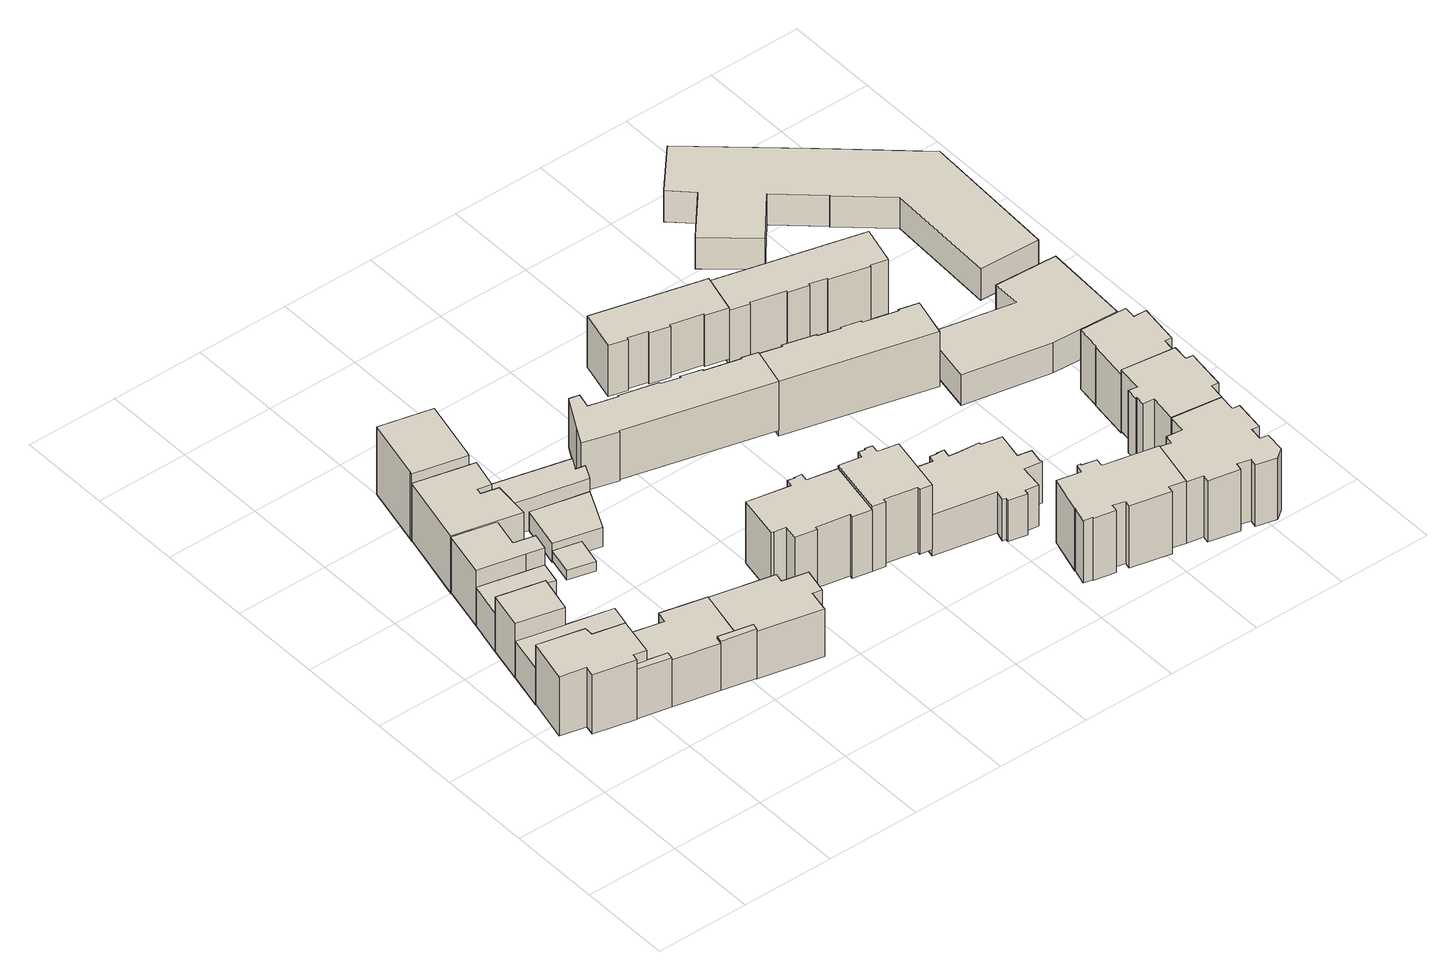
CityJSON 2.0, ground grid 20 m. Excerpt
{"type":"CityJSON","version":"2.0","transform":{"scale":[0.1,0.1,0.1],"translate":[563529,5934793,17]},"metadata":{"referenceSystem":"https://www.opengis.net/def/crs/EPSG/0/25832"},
"CityObjects":{
"building1":{"type":"Building","attributes":{"Gemeindeschluessel":"02100110","Geometrietyp2DReferenz":"3000","BezugspunktDach":"2000","function":"31001_1010","measuredHeight":15.44,"storeysAboveGround":5},"address":[{"country":"Germany","locality":"Hamburg","thoroughfareNumber":"142","thoroughfareName":"Bernstorffstraße","postcode":"22767"}],"geometry":[{"type":"Solid","lod":"1","boundaries":[[[[0,1,2,3,4,5,6,7,8,9]],[[10,11,12,13,14,15,16,17,18,19]],[[8,10,19,9]],[[7,11,10,8]],[[6,12,11,7]],[[5,13,12,6]],[[4,14,13,5]],[[3,15,14,4]],[[2,16,15,3]],[[1,17,16,2]],[[0,18,17,1]],[[9,19,18,0]]]]}]},
"building2":{"type":"Building","attributes":{"Gemeindeschluessel":"02100110","Geometrietyp2DReferenz":"3000","BezugspunktDach":"2000","function":"51009_1610","measuredHeight":11.86},"address":[{"country":"Germany","locality":"Hamburg","postcode":"22767"}],"geometry":[{"type":"Solid","lod":"1","boundaries":[[[[20,21,22,23]],[[24,25,26,27]],[[22,24,27,23]],[[21,25,24,22]],[[20,26,25,21]],[[23,27,26,20]]]]}]},
"building3":{"type":"Building","attributes":{"Gemeindeschluessel":"02100110","Geometrietyp2DReferenz":"3000","BezugspunktDach":"2000","function":"31001_1120","measuredHeight":14.1,"storeysAboveGround":3},"address":[{"country":"Germany","locality":"Hamburg","thoroughfareNumber":"148","thoroughfareName":"Bernstorffstraße","postcode":"22767"}],"geometry":[{"type":"Solid","lod":"1","boundaries":[[[[28,29,30,31]],[[32,33,34,35]],[[30,32,35,31]],[[29,33,32,30]],[[28,34,33,29]],[[31,35,34,28]]]]}]},
"building4":{"type":"Building","attributes":{"Gemeindeschluessel":"02100110","Geometrietyp2DReferenz":"3000","BezugspunktDach":"2000","function":"31001_1120","measuredHeight":14.28,"storeysAboveGround":3},"address":[{"country":"Germany","locality":"Hamburg","thoroughfareNumber":"144","thoroughfareName":"Bernstorffstraße","postcode":"22767"}],"geometry":[{"type":"Solid","lod":"1","boundaries":[[[[36,37,38,39,40,41,42]],[[43,44,45,46,47,48,49]],[[41,43,49,42]],[[40,44,43,41]],[[39,45,44,40]],[[38,46,45,39]],[[37,47,46,38]],[[36,48,47,37]],[[42,49,48,36]]]]}]},
"building5":{"type":"Building","attributes":{"Gemeindeschluessel":"02100110","Geometrietyp2DReferenz":"3000","BezugspunktDach":"2000","function":"31001_1010","measuredHeight":14.46,"storeysAboveGround":3},"address":[{"country":"Germany","locality":"Hamburg","thoroughfareNumber":"150","thoroughfareName":"Bernstorffstraße","postcode":"22767"}],"geometry":[{"type":"Solid","lod":"1","boundaries":[[[[50,51,52,53,54,55,56]],[[57,58,59,60,61,62,63]],[[55,57,63,56]],[[54,58,57,55]],[[53,59,58,54]],[[52,60,59,53]],[[51,61,60,52]],[[50,62,61,51]],[[56,63,62,50]]]]}]},
"building6":{"type":"Building","attributes":{"Gemeindeschluessel":"02100110","Geometrietyp2DReferenz":"3000","BezugspunktDach":"2000","function":"31001_1010","measuredHeight":13.98,"storeysAboveGround":3},"address":[{"country":"Germany","locality":"Hamburg","thoroughfareNumber":"152","thoroughfareName":"Bernstorffstraße","postcode":"22767"}],"geometry":[{"type":"Solid","lod":"1","boundaries":[[[[52,64,65,66,67,54,53]],[[68,69,70,71,72,73,74]],[[54,68,74,53]],[[67,69,68,54]],[[66,70,69,67]],[[65,71,70,66]],[[64,72,71,65]],[[52,73,72,64]],[[53,74,73,52]]]]}]},
"building7":{"type":"Building","attributes":{"Gemeindeschluessel":"02100110","Geometrietyp2DReferenz":"3000","BezugspunktDach":"2000","function":"31001_1010","measuredHeight":11.94,"storeysAboveGround":5},"address":[{"country":"Germany","locality":"Hamburg","thoroughfareNumber":"142a","thoroughfareName":"Bernstorffstraße","postcode":"22767"}],"geometry":[{"type":"Solid","lod":"1","boundaries":[[[[75,76,20,23,77,78,79,80,81,82]],[[83,84,85,86,87,88,89,90,91,92]],[[81,83,92,82]],[[80,84,83,81]],[[79,85,84,80]],[[78,86,85,79]],[[77,87,86,78]],[[23,88,87,77]],[[20,89,88,23]],[[76,90,89,20]],[[75,91,90,76]],[[82,92,91,75]]]]}]},
"building8":{"type":"Building","attributes":{"Gemeindeschluessel":"02100110","Geometrietyp2DReferenz":"3000","BezugspunktDach":"2000","function":"51009_1610","measuredHeight":11.82},"address":[{"country":"Germany","locality":"Hamburg","postcode":"22767"}],"geometry":[{"type":"Solid","lod":"1","boundaries":[[[[93,76,75,94]],[[95,96,97,98]],[[75,95,98,94]],[[76,96,95,75]],[[93,97,96,76]],[[94,98,97,93]]]]}]},
"building9":{"type":"Building","attributes":{"Gemeindeschluessel":"02100110","Geometrietyp2DReferenz":"3000","BezugspunktDach":"2000","function":"31001_1010","measuredHeight":15.49,"storeysAboveGround":3},"address":[{"country":"Germany","locality":"Hamburg","thoroughfareNumber":"154","thoroughfareName":"Bernstorffstraße","postcode":"22767"}],"geometry":[{"type":"Solid","lod":"1","boundaries":[[[[99,100,101,102,103,104,105,106,107,108]],[[109,110,111,112,113,114,115,116,117,118]],[[107,109,118,108]],[[106,110,109,107]],[[105,111,110,106]],[[104,112,111,105]],[[103,113,112,104]],[[102,114,113,103]],[[101,115,114,102]],[[100,116,115,101]],[[99,117,116,100]],[[108,118,117,99]]]]}]},
"building10":{"type":"Building","attributes":{"Gemeindeschluessel":"02100110","Geometrietyp2DReferenz":"3000","BezugspunktDach":"2000","function":"31001_1010","measuredHeight":17.64,"storeysAboveGround":4},"address":[{"country":"Germany","locality":"Hamburg","thoroughfareNumber":"158","thoroughfareName":"Bernstorffstraße","postcode":"22767"}],"geometry":[{"type":"Solid","lod":"1","boundaries":[[[[119,120,121,122,123,124]],[[125,126,127,128,129,130]],[[123,125,130,124]],[[122,126,125,123]],[[121,127,126,122]],[[120,128,127,121]],[[119,129,128,120]],[[124,130,129,119]]]]}]},
"building11":{"type":"Building","attributes":{"Gemeindeschluessel":"02100110","Geometrietyp2DReferenz":"3000","BezugspunktDach":"2000","function":"31001_2460","measuredHeight":2.31,"storeysAboveGround":1},"address":[{"country":"Germany","locality":"Hamburg","thoroughfareName":"Bernstorffstraße","postcode":"22767"}],"geometry":[{"type":"Solid","lod":"1","boundaries":[[[[131,132,133,134]],[[135,136,137,138]],[[133,135,138,134]],[[132,136,135,133]],[[131,137,136,132]],[[134,138,137,131]]]]}]},
"building12":{"type":"Building","attributes":{"Gemeindeschluessel":"02100110","Geometrietyp2DReferenz":"3000","BezugspunktDach":"2000","function":"31001_1010","measuredHeight":11.36,"storeysAboveGround":5},"address":[{"country":"Germany","locality":"Hamburg","thoroughfareNumber":"142b","thoroughfareName":"Bernstorffstraße","postcode":"22767"}],"geometry":[{"type":"Solid","lod":"1","boundaries":[[[[139,140,141,142,143,144,145,146,147,148]],[[149,150,151,152,153,154,155,156,157,158]],[[147,149,158,148]],[[146,150,149,147]],[[145,151,150,146]],[[144,152,151,145]],[[143,153,152,144]],[[142,154,153,143]],[[141,155,154,142]],[[140,156,155,141]],[[139,157,156,140]],[[148,158,157,139]]]]}]},
"building13":{"type":"Building","attributes":{"Gemeindeschluessel":"02100110","Geometrietyp2DReferenz":"3000","BezugspunktDach":"2000","function":"51009_1610","measuredHeight":5.37},"address":[{"country":"Germany","locality":"Hamburg","postcode":"22767"}],"geometry":[{"type":"Solid","lod":"1","boundaries":[[[[159,160,161,162]],[[163,164,165,166]],[[161,163,166,162]],[[160,164,163,161]],[[159,165,164,160]],[[162,166,165,159]]]]}]},
"building14":{"type":"Building","attributes":{"Gemeindeschluessel":"02100110","Geometrietyp2DReferenz":"3000","BezugspunktDach":"2000","function":"31001_2010","measuredHeight":7.77,"storeysAboveGround":2},"address":[{"country":"Germany","locality":"Hamburg","thoroughfareName":"Bernstorffstraße","postcode":"22767"}],"geometry":[{"type":"Solid","lod":"1","boundaries":[[[[167,168,169,170,171,172,173,161,174]],[[175,176,177,178,179,180,181,182,183]],[[161,175,183,174]],[[173,176,175,161]],[[172,177,176,173]],[[171,178,177,172]],[[170,179,178,171]],[[169,180,179,170]],[[168,181,180,169]],[[167,182,181,168]],[[174,183,182,167]]]]}]},
"building15":{"type":"Building","attributes":{"Gemeindeschluessel":"02100110","Geometrietyp2DReferenz":"3000","BezugspunktDach":"2000","function":"31001_1010","measuredHeight":15.82,"storeysAboveGround":5},"address":[{"country":"Germany","locality":"Hamburg","thoroughfareNumber":"77c","thoroughfareName":"Lerchenstraße","postcode":"22767"}],"geometry":[{"type":"Solid","lod":"1","boundaries":[[[[184,185,186,187,188,189,190,191,192,193,194,195,196,197,198,199,200,201]],[[202,203,204,205,206,207,208,209,210,211,212,213,214,215,216,217,218,219]],[[200,202,219,201]],[[199,203,202,200]],[[198,204,203,199]],[[197,205,204,198]],[[196,206,205,197]],[[195,207,206,196]],[[194,208,207,195]],[[193,209,208,194]],[[192,210,209,193]],[[191,211,210,192]],[[190,212,211,191]],[[189,213,212,190]],[[188,214,213,189]],[[187,215,214,188]],[[186,216,215,187]],[[185,217,216,186]],[[184,218,217,185]],[[201,219,218,184]]]]}]},
"building16":{"type":"Building","attributes":{"Gemeindeschluessel":"02100110","Geometrietyp2DReferenz":"3000","BezugspunktDach":"2000","function":"31001_1010","measuredHeight":13.99,"storeysAboveGround":3},"address":[{"country":"Germany","locality":"Hamburg","thoroughfareNumber":"160k","thoroughfareName":"Bernstorffstraße","postcode":"22767"}],"geometry":[{"type":"Solid","lod":"1","boundaries":[[[[220,221,222,223,224,225,226,227,228,229,230,231,232,233,234,235,236,237,238,239,240]],[[241,242,243,244,245,246,247,248,249,250,251,252,253,254,255,256,257,258,259,260,261]],[[239,241,261,240]],[[238,242,241,239]],[[237,243,242,238]],[[236,244,243,237]],[[235,245,244,236]],[[234,246,245,235]],[[233,247,246,234]],[[232,248,247,233]],[[231,249,248,232]],[[230,250,249,231]],[[229,251,250,230]],[[228,252,251,229]],[[227,253,252,228]],[[226,254,253,227]],[[225,255,254,226]],[[224,256,255,225]],[[223,257,256,224]],[[222,258,257,223]],[[221,259,258,222]],[[220,260,259,221]],[[240,261,260,220]]]]}]},
"building17":{"type":"Building","attributes":{"Gemeindeschluessel":"02100110","Geometrietyp2DReferenz":"3000","BezugspunktDach":"2000","function":"31001_1010","measuredHeight":15.66,"storeysAboveGround":5},"address":[{"country":"Germany","locality":"Hamburg","thoroughfareNumber":"77b","thoroughfareName":"Lerchenstraße","postcode":"22767"}],"geometry":[{"type":"Solid","lod":"1","boundaries":[[[[200,262,263,264,265,266,267,268,269,270,271,272,273,201]],[[274,275,276,277,278,279,280,281,282,283,284,285,286,287]],[[273,274,287,201]],[[272,275,274,273]],[[271,276,275,272]],[[270,277,276,271]],[[269,278,277,270]],[[268,279,278,269]],[[267,280,279,268]],[[266,281,280,267]],[[265,282,281,266]],[[264,283,282,265]],[[263,284,283,264]],[[262,285,284,263]],[[200,286,285,262]],[[201,287,286,200]]]]}]},
"building18":{"type":"Building","attributes":{"Gemeindeschluessel":"02100110","Geometrietyp2DReferenz":"3000","BezugspunktDach":"2000","function":"31001_1010","measuredHeight":18.4,"storeysAboveGround":5},"address":[{"country":"Germany","locality":"Hamburg","thoroughfareNumber":"77a","thoroughfareName":"Lerchenstraße","postcode":"22767"}],"geometry":[{"type":"Solid","lod":"1","boundaries":[[[[288,289,290,291,292,293,294,295,296,297,298,299,300,301,302,303,304,305,306,307,308,309,310,311,312,313]],[[314,315,316,317,318,319,320,321,322,323,324,325,326,327,328,329,330,331,332,333,334,335,336,337,338,339]],[[312,314,339,313]],[[311,315,314,312]],[[310,316,315,311]],[[309,317,316,310]],[[308,318,317,309]],[[307,319,318,308]],[[306,320,319,307]],[[305,321,320,306]],[[304,322,321,305]],[[303,323,322,304]],[[302,324,323,303]],[[301,325,324,302]],[[300,326,325,301]],[[299,327,326,300]],[[298,328,327,299]],[[297,329,328,298]],[[296,330,329,297]],[[295,331,330,296]],[[294,332,331,295]],[[293,333,332,294]],[[292,334,333,293]],[[291,335,334,292]],[[290,336,335,291]],[[289,337,336,290]],[[288,338,337,289]],[[313,339,338,288]]]]}]},
"building19":{"type":"Building","attributes":{"Gemeindeschluessel":"02100110","Geometrietyp2DReferenz":"3000","BezugspunktDach":"2000","function":"31001_1010","measuredHeight":13.33,"storeysAboveGround":3},"address":[{"country":"Germany","locality":"Hamburg","thoroughfareNumber":"160c","thoroughfareName":"Bernstorffstraße","postcode":"22767"}],"geometry":[{"type":"Solid","lod":"1","boundaries":[[[[340,341,342,343,344,345,346,347,348,349,350,351]],[[352,353,354,355,356,357,358,359,360,361,362,363]],[[350,352,363,351]],[[349,353,352,350]],[[348,354,353,349]],[[347,355,354,348]],[[346,356,355,347]],[[345,357,356,346]],[[344,358,357,345]],[[343,359,358,344]],[[342,360,359,343]],[[341,361,360,342]],[[340,362,361,341]],[[351,363,362,340]]]]}]},
"building20":{"type":"Building","attributes":{"Gemeindeschluessel":"02100110","Geometrietyp2DReferenz":"3000","BezugspunktDach":"2000","function":"31001_1010","measuredHeight":14.98,"storeysAboveGround":5},"address":[{"country":"Germany","locality":"Hamburg","thoroughfareNumber":"79","thoroughfareName":"Lerchenstraße","postcode":"22767"}],"geometry":[{"type":"Solid","lod":"1","boundaries":[[[[364,365,366,367,368,369,370,371,372,373,374,375,376,377,378,379,380,381,382,383]],[[384,385,386,387,388,389,390,391,392,393,394,395,396,397,398,399,400,401,402,403]],[[382,384,403,383]],[[381,385,384,382]],[[380,386,385,381]],[[379,387,386,380]],[[378,388,387,379]],[[377,389,388,378]],[[376,390,389,377]],[[375,391,390,376]],[[374,392,391,375]],[[373,393,392,374]],[[372,394,393,373]],[[371,395,394,372]],[[370,396,395,371]],[[369,397,396,370]],[[368,398,397,369]],[[367,399,398,368]],[[366,400,399,367]],[[365,401,400,366]],[[364,402,401,365]],[[383,403,402,364]]]]}]},
"building21":{"type":"Building","attributes":{"Gemeindeschluessel":"02100110","Geometrietyp2DReferenz":"3000","BezugspunktDach":"2000","function":"31001_1010","measuredHeight":13.85,"storeysAboveGround":3},"address":[{"country":"Germany","locality":"Hamburg","thoroughfareNumber":"160g","thoroughfareName":"Bernstorffstraße","postcode":"22767"}],"geometry":[{"type":"Solid","lod":"1","boundaries":[[[[404,405,406,407,408,409,410,411,412,413,414,415,416,417]],[[418,419,420,421,422,423,424,425,426,427,428,429,241,261]],[[416,418,261,417]],[[415,419,418,416]],[[414,420,419,415]],[[413,421,420,414]],[[412,422,421,413]],[[411,423,422,412]],[[410,424,423,411]],[[409,425,424,410]],[[408,426,425,409]],[[407,427,426,408]],[[406,428,427,407]],[[405,429,428,406]],[[404,241,429,405]],[[417,261,241,404]]]]}]},
"building22":{"type":"Building","attributes":{"Gemeindeschluessel":"02100110","Geometrietyp2DReferenz":"3000","BezugspunktDach":"2000","function":"31001_1010","measuredHeight":13.92,"storeysAboveGround":3},"address":[{"country":"Germany","locality":"Hamburg","thoroughfareNumber":"160f","thoroughfareName":"Bernstorffstraße","postcode":"22767"}],"geometry":[{"type":"Solid","lod":"1","boundaries":[[[[430,431,432,433,434,435,436,437,438,439,440,441,442,443]],[[444,445,446,447,448,449,450,451,452,453,454,455,456,457]],[[442,444,457,443]],[[441,445,444,442]],[[440,446,445,441]],[[439,447,446,440]],[[438,448,447,439]],[[437,449,448,438]],[[436,450,449,437]],[[435,451,450,436]],[[434,452,451,435]],[[433,453,452,434]],[[432,454,453,433]],[[431,455,454,432]],[[430,456,455,431]],[[443,457,456,430]]]]}]},
"building23":{"type":"Building","attributes":{"Gemeindeschluessel":"02100110","Geometrietyp2DReferenz":"3000","BezugspunktDach":"2000","function":"31001_1010","measuredHeight":16.41,"storeysAboveGround":5},"address":[{"country":"Germany","locality":"Hamburg","thoroughfareNumber":"81","thoroughfareName":"Lerchenstraße","postcode":"22767"}],"geometry":[{"type":"Solid","lod":"1","boundaries":[[[[458,459,460,461,462,463,464,465,466,467,468,364,383,469,470,471,472,473,474,475,476]],[[477,478,479,480,481,482,483,484,485,486,487,488,489,490,491,492,493,494,495,496,497]],[[475,477,497,476]],[[474,478,477,475]],[[473,479,478,474]],[[472,480,479,473]],[[471,481,480,472]],[[470,482,481,471]],[[469,483,482,470]],[[383,484,483,469]],[[364,485,484,383]],[[468,486,485,364]],[[467,487,486,468]],[[466,488,487,467]],[[465,489,488,466]],[[464,490,489,465]],[[463,491,490,464]],[[462,492,491,463]],[[461,493,492,462]],[[460,494,493,461]],[[459,495,494,460]],[[458,496,495,459]],[[476,497,496,458]]]]}]},
"building24":{"type":"Building","attributes":{"Gemeindeschluessel":"02100110","Geometrietyp2DReferenz":"3000","BezugspunktDach":"2000","function":"31001_1010","measuredHeight":14.97,"storeysAboveGround":5},"address":[{"country":"Germany","locality":"Hamburg","thoroughfareNumber":"83","thoroughfareName":"Lerchenstraße","postcode":"22767"}],"geometry":[{"type":"Solid","lod":"1","boundaries":[[[[498,499,500,501,502,503,504,505,506,473,472,507,508,509]],[[510,511,512,513,514,515,516,517,518,519,520,521,522,523]],[[508,510,523,509]],[[507,511,510,508]],[[472,512,511,507]],[[473,513,512,472]],[[506,514,513,473]],[[505,515,514,506]],[[504,516,515,505]],[[503,517,516,504]],[[502,518,517,503]],[[501,519,518,502]],[[500,520,519,501]],[[499,521,520,500]],[[498,522,521,499]],[[509,523,522,498]]]]}]},
"building25":{"type":"Building","attributes":{"Gemeindeschluessel":"02100110","Geometrietyp2DReferenz":"3000","BezugspunktDach":"2000","function":"31001_2100","measuredHeight":7.32,"storeysAboveGround":2},"address":[{"country":"Germany","locality":"Hamburg","thoroughfareNumber":"87","thoroughfareName":"Lerchenstraße","postcode":"22767"}],"geometry":[{"type":"Solid","lod":"1","boundaries":[[[[524,525,526,527,528,529,530]],[[531,532,533,534,535,536,537]],[[529,531,537,530]],[[528,532,531,529]],[[527,533,532,528]],[[526,534,533,527]],[[525,535,534,526]],[[524,536,535,525]],[[530,537,536,524]]]]}]},
"building26":{"type":"Building","attributes":{"Gemeindeschluessel":"02100110","Geometrietyp2DReferenz":"3000","BezugspunktDach":"2000","function":"31001_1010","measuredHeight":15.9,"storeysAboveGround":5},"address":[{"country":"Germany","locality":"Hamburg","thoroughfareNumber":"85","thoroughfareName":"Lerchenstraße","postcode":"22767"}],"geometry":[{"type":"Solid","lod":"1","boundaries":[[[[538,539,540,541,542,543,544,545,546,547]],[[548,549,550,551,552,553,554,555,556,557]],[[546,548,557,547]],[[545,549,548,546]],[[544,550,549,545]],[[543,551,550,544]],[[542,552,551,543]],[[541,553,552,542]],[[540,554,553,541]],[[539,555,554,540]],[[538,556,555,539]],[[547,557,556,538]]]]}]},
"building27":{"type":"Building","attributes":{"Gemeindeschluessel":"02100110","Geometrietyp2DReferenz":"3000","BezugspunktDach":"2000","function":"31001_2100","measuredHeight":7.45,"storeysAboveGround":2},"address":[{"country":"Germany","locality":"Hamburg","thoroughfareNumber":"40","thoroughfareName":"Stresemannstraße","postcode":"22767"}],"geometry":[{"type":"Solid","lod":"1","boundaries":[[[[558,559,560,561,562,563,564,565,566,567,568,569,570,571]],[[572,573,574,575,576,577,578,579,580,581,582,583,584,585]],[[570,572,585,571]],[[569,573,572,570]],[[568,574,573,569]],[[567,575,574,568]],[[566,576,575,567]],[[565,577,576,566]],[[564,578,577,565]],[[563,579,578,564]],[[562,580,579,563]],[[561,581,580,562]],[[560,582,581,561]],[[559,583,582,560]],[[558,584,583,559]],[[571,585,584,558]]]]}]}
},
"vertices":[
[174,291,49],[147,297,49],[143,282,49],[55,302,49],[60,324,49],[5,336,49],[28,431,49],[126,408,49],[125,389,49],[192,374,49],[125,389,192],[126,408,192],[28,431,192],[5,336,192],[60,324,192],[55,302,192],[143,282,192],[147,297,192],[174,291,192],[192,374,192],
[213,267,50],[143,282,50],[147,297,50],[216,282,50],[147,297,169],[143,282,169],[213,267,169],[216,282,169],
[164,568,46],[145,489,46],[47,512,46],[65,591,46],[47,512,178],[145,489,178],[164,568,178],[65,591,178],
[126,408,47],[28,431,47],[47,512,47],[145,489,47],[243,467,47],[232,420,47],[135,443,47],[232,420,136],[243,467,136],[145,489,136],[47,512,136],[28,431,136],[126,408,136],[135,443,136],
[164,568,45],[65,591,45],[84,669,45],[182,646,45],[219,638,45],[208,592,45],[172,601,45],[208,592,138],[219,638,138],[182,646,138],[84,669,138],[65,591,138],[164,568,138],[172,601,138],
[107,769,45],[198,748,45],[183,685,45],[228,674,45],[219,638,179],[228,674,179],[183,685,179],[198,748,179],[107,769,179],[84,669,179],[182,646,179],
[313,260,50],[310,246,50],[174,291,50],[192,374,50],[270,357,50],[276,381,50],[373,359,50],[349,252,50],[373,359,164],[276,381,164],[270,357,164],[192,374,164],[174,291,164],[216,282,164],[213,267,164],[310,246,164],[313,260,164],[349,252,164],
[382,230,50],[385,244,50],[313,260,169],[310,246,169],[382,230,169],[385,244,169],
[225,837,43],[222,825,43],[259,816,43],[250,735,43],[107,769,43],[144,926,43],[256,899,43],[271,896,43],[266,877,43],[254,831,43],[266,877,181],[271,896,181],[256,899,181],[144,926,181],[107,769,181],[250,735,181],[259,816,181],[222,825,181],[225,837,181],[254,831,181],
[177,1066,41],[290,1039,41],[258,905,41],[256,899,41],[144,926,41],[146,933,41],[144,926,204],[256,899,204],[258,905,204],[290,1039,204],[177,1066,204],[146,933,204],
[303,719,47],[361,705,47],[347,646,47],[289,660,47],[347,646,70],[361,705,70],[303,719,70],[289,660,70],
[373,359,49],[509,329,49],[504,309,49],[558,297,49],[546,243,49],[526,247,49],[516,200,49],[382,230,49],[385,244,49],[349,252,49],[385,244,163],[382,230,163],[516,200,163],[526,247,163],[546,243,163],[558,297,163],[504,309,163],[509,329,163],[373,359,163],[349,252,163],
[306,722,38],[329,816,38],[449,789,38],[405,698,38],[449,789,84],[329,816,84],[306,722,84],[405,698,84],
[292,870,38],[266,877,38],[271,896,38],[296,891,38],[459,851,38],[445,825,38],[465,821,38],[284,827,38],[449,789,116],[465,821,116],[445,825,116],[459,851,116],[296,891,116],[271,896,116],[266,877,116],[292,870,116],[284,827,116],
[707,353,27],[708,361,27],[637,374,27],[636,367,27],[590,376,27],[596,407,27],[571,412,27],[566,413,27],[584,508,27],[604,504,27],[676,490,27],[679,505,27],[695,502,27],[695,504,27],[710,502,27],[707,485,27],[771,472,27],[747,345,27],[771,472,175],[707,485,175],[710,502,175],[695,504,175],[695,502,175],[679,505,175],[676,490,175],[604,504,175],[584,508,175],[566,413,175],[571,412,175],[596,407,175],[590,376,175],[636,367,175],[637,374,175],[708,361,175],[707,353,175],[747,345,175],
[551,830,28],[550,826,28],[477,847,28],[500,890,28],[537,956,28],[558,951,28],[550,919,28],[573,913,28],[611,903,28],[612,906,28],[692,886,28],[692,883,28],[731,872,28],[731,876,28],[775,864,28],[774,861,28],[849,842,28],[850,845,28],[883,836,28],[883,833,28],[861,751,28],[883,833,146],[883,836,146],[850,845,146],[849,842,146],[774,861,146],[775,864,146],[731,876,146],[731,872,146],[692,883,146],[692,886,146],[612,906,146],[611,903,146],[573,913,146],[550,919,146],[558,951,146],[537,956,146],[500,890,146],[477,847,146],[550,826,146],[551,830,146],[861,751,146],
[819,463,27],[822,477,27],[838,474,27],[838,477,27],[853,474,27],[850,457,27],[894,448,27],[869,322,27],[843,327,27],[844,334,27],[775,348,27],[774,340,27],[774,340,183],[775,348,183],[844,334,183],[843,327,183],[869,322,183],[894,448,183],[850,457,183],[853,474,183],[838,477,183],[838,474,183],[822,477,183],[819,463,183],[771,472,183],[747,345,183],
[1115,308,12],[1077,315,12],[1070,263,12],[1041,267,12],[1039,257,12],[1000,265,12],[1001,272,12],[993,274,12],[1000,296,12],[869,322,12],[894,448,12],[964,435,12],[967,449,12],[983,446,12],[983,448,12],[998,446,12],[994,428,12],[1013,425,12],[1060,421,12],[1060,416,12],[1103,407,12],[1101,398,12],[1091,350,12],[1120,344,12],[1114,314,12],[1116,313,12],[1114,314,111],[1120,344,111],[1091,350,111],[1101,398,111],[1103,407,111],[1060,416,111],[1060,421,111],[1013,425,111],[994,428,111],[998,446,111],[983,448,111],[983,446,111],[967,449,111],[964,435,111],[894,448,111],[869,322,111],[1000,296,111],[993,274,111],[1001,272,111],[1000,265,111],[1039,257,111],[1041,267,111],[1070,263,111],[1077,315,111],[1115,308,111],[1116,313,111],
[702,1105,29],[938,1045,29],[915,959,29],[868,971,29],[869,975,29],[802,992,29],[801,987,29],[760,998,29],[761,1002,29],[720,1013,29],[719,1008,29],[680,1018,29],[719,1008,152],[720,1013,152],[761,1002,152],[760,998,152],[801,987,152],[802,992,152],[869,975,152],[868,971,152],[915,959,152],[938,1045,152],[702,1105,152],[680,1018,152],
[1245,55,14],[1210,63,14],[1207,49,14],[1122,68,14],[1125,82,14],[1099,88,14],[1096,73,14],[1050,83,14],[1050,85,14],[1031,89,14],[1042,125,14],[1041,125,14],[1064,206,14],[1115,195,14],[1120,214,14],[1127,213,14],[1126,210,14],[1157,203,14],[1154,186,14],[1269,161,14],[1154,186,164],[1157,203,164],[1126,210,164],[1127,213,164],[1120,214,164],[1115,195,164],[1064,206,164],[1041,125,164],[1042,125,164],[1031,89,164],[1050,85,164],[1050,83,164],[1096,73,164],[1099,88,164],[1125,82,164],[1122,68,164],[1207,49,164],[1210,63,164],[1245,55,164],[1269,161,164],
[883,833,14],[928,821,14],[929,825,14],[996,807,14],[995,804,14],[1041,792,14],[1042,795,14],[1082,785,14],[1081,781,14],[1153,763,14],[1154,766,14],[1195,756,14],[1173,672,14],[861,751,14],[1173,672,146],[1195,756,146],[1154,766,146],[1153,763,146],[1081,781,146],[1082,785,146],[1042,795,146],[1041,792,146],[995,804,146],[996,807,146],[929,825,146],[928,821,146],
[1249,966,16],[1227,884,16],[1191,893,16],[1190,889,16],[1108,910,16],[1109,914,16],[1073,923,16],[1072,919,16],[1029,930,16],[1030,934,16],[958,953,16],[956,948,16],[915,959,16],[938,1045,16],[915,959,146],[956,948,146],[958,953,146],[1030,934,146],[1029,930,146],[1072,919,146],[1073,923,146],[1109,914,146],[1108,910,146],[1190,889,146],[1191,893,146],[1227,884,146],[1249,966,146],[938,1045,146],
[1428,91,14],[1424,63,14],[1441,60,14],[1436,16,14],[1415,1,14],[1371,11,14],[1375,28,14],[1347,35,14],[1343,18,14],[1277,33,14],[1280,48,14],[1293,155,14],[1296,174,14],[1331,170,14],[1336,208,14],[1442,194,14],[1438,158,14],[1453,156,14],[1444,89,14],[1453,156,162],[1438,158,162],[1442,194,162],[1336,208,162],[1331,170,162],[1296,174,162],[1293,155,162],[1269,161,162],[1245,55,162],[1280,48,162],[1277,33,162],[1343,18,162],[1347,35,162],[1375,28,162],[1371,11,162],[1415,1,162],[1436,16,162],[1441,60,162],[1424,63,162],[1428,91,162],[1444,89,162],
[1319,290,14],[1322,315,14],[1342,312,14],[1349,367,14],[1463,352,14],[1459,317,14],[1474,315,14],[1462,227,14],[1447,229,14],[1344,267,14],[1319,270,14],[1322,290,14],[1319,270,163],[1344,267,163],[1336,208,163],[1442,194,163],[1447,229,163],[1462,227,163],[1474,315,163],[1459,317,163],[1463,352,163],[1349,367,163],[1342,312,163],[1322,315,163],[1319,290,163],[1322,290,163],
[1359,575,8],[1175,612,8],[1199,740,8],[1379,703,8],[1380,763,8],[1514,756,8],[1504,567,8],[1514,756,81],[1380,763,81],[1379,703,81],[1199,740,81],[1175,612,81],[1359,575,81],[1504,567,81],
[1468,388,10],[1463,352,10],[1349,367,10],[1361,455,10],[1362,455,10],[1369,508,10],[1470,502,10],[1467,475,10],[1495,474,10],[1483,386,10],[1495,474,152],[1467,475,152],[1470,502,152],[1369,508,152],[1362,455,152],[1361,455,152],[1349,367,152],[1463,352,152],[1468,388,152],[1483,386,152],
[1385,813,8],[1397,1058,8],[1302,1142,8],[1303,1143,8],[1217,1219,8],[1137,1126,8],[1040,1208,8],[1123,1301,8],[1078,1344,8],[1161,1435,8],[1369,1255,8],[1485,1152,8],[1533,1110,8],[1517,808,8],[1533,1110,83],[1485,1152,83],[1369,1255,83],[1161,1435,83],[1078,1344,83],[1123,1301,83],[1040,1208,83],[1137,1126,83],[1217,1219,83],[1303,1143,83],[1302,1142,83],[1397,1058,83],[1385,813,83],[1517,808,83]
]}
